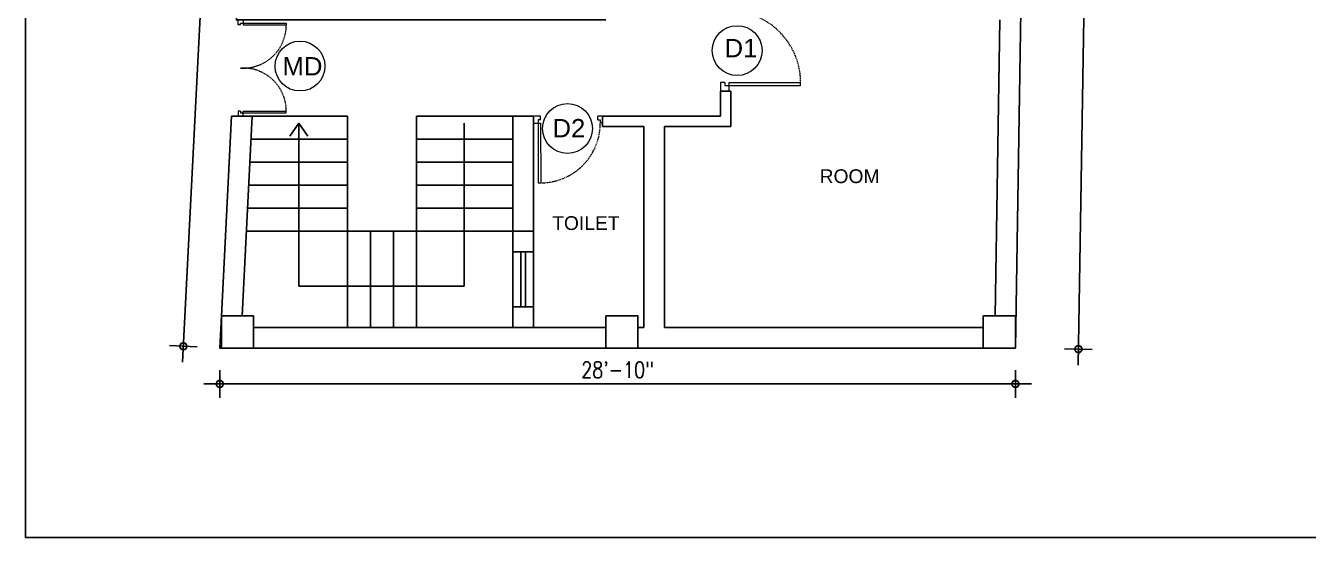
# Model space of a CAD drawing. Header units: inches. Extents: x -9985691 to 3643, y -3270716 to 4788.
# Drawn here: x -4986028 to -4985469, y -3264983 to -3264760 of the extents above; entities that cross this region are included whole.
import ezdxf

# ---------------------------------------------------------------- set-up
doc = ezdxf.new("R2010")
doc.units = ezdxf.units.IN
doc.header["$LTSCALE"] = 2
doc.header["$MEASUREMENT"] = 0
doc.header["$PDMODE"] = 34
doc.linetypes.add('HIDDEN', pattern=[0.375, 0.25, -0.125])
doc.layers.get('0').update_dxf_attribs({"linetype": 'CONTINUOUS'})
doc.layers.get('DEFPOINTS').update_dxf_attribs({"color": 141, "linetype": 'CONTINUOUS'})
for name, color, linetype, lineweight in [('Annotate-Lite.w', 177, 'CONTINUOUS', 9), ('Door-Window.w', 4, 'CONTINUOUS', 15), ('TEXT', 181, 'CONTINUOUS', 25)]:
    doc.layers.add(name, color=color, linetype=linetype, lineweight=lineweight)
doc.styles.add('arial.', font='arial.ttf')
doc.styles.add('gaurav', font='arial.ttf')
doc.styles.add('ROMANS', font='Romans.shx', dxfattribs={"width": 0.8})
doc.dimstyles.new('8 SCALE', dxfattribs={"dimscale": 0, "dimtxt": 7, "dimasz": 6, "dimexe": 6, "dimexo": 2, "dimgap": 2, "dimtad": 1, "dimdec": 0, "dimzin": 0, "dimdsep": 46, "dimlunit": 4, "dimtxsty": 'ROMANS', "dimblk": 'DOTSMALL', "dimcen": 0, "dimdle": 7, "dimclrd": 8, "dimclre": 8, "dimclrt": 3, "dimadec": 0, "dimazin": 0, "dimtfac": 1, "dimtdec": 0, "dimtofl": 0, "dimtmove": 2, "dimatfit": 3, "dimfxl": 6, "dimfxlon": 1, "dimtolj": 1, "dimtzin": 0, "dimarcsym": 0})

# ---------------------------------------------------------------- blocks, each defined once
blk = doc.blocks.new('3-0')
at = {"ltscale": 3}
for p, q in [((11063.05, 10097.68), (11065.97, 10099.9)), ((11063.05, 10097.68), (11064.53, 10095.73)), ((11065.99, 10096.84), (11064.53, 10095.73)), ((11065.25, 10097.81), (11066.71, 10098.92)), ((11065.99, 10096.84), (11065.25, 10097.81)), ((11065.97, 10099.9), (11066.71, 10098.92)), ((11085.5, 10074.13), (11110.32, 10092.96)), ((11086.24, 10073.15), (11111.05, 10091.97)), ((11111.05, 10091.97), (11110.32, 10092.96)), ((11086.24, 10073.15), (11085.5, 10074.13)), ((11084.04, 10073.02), (11082.57, 10071.91)), ((11082.57, 10071.91), (11084.79, 10068.98)), ((11084.04, 10073.02), (11084.78, 10072.04)), ((11084.78, 10072.04), (11086.24, 10073.15)), ((11084.79, 10068.98), (11087.72, 10071.2)), ((11087.72, 10071.2), (11086.24, 10073.15))]:
    blk.add_line(p, q, dxfattribs=at)
at = {"layer": 'Door-Window.w', "color": 9, "linetype": 'HIDDEN', "lineweight": 18}
blk.add_arc((11085.5, 10074.13), 31.16, 37.1906, 127.1465, dxfattribs=at)
blk = doc.blocks.new('FDFDRE')
at = {"ltscale": 3}
for p, q in [((165701.11, -58637.82), (165701.1, -58641.5)), ((165704.78, -58637.83), (165701.11, -58637.82)), ((165704.78, -58639.66), (165704.78, -58637.83)), ((165766.98, -58637.83), (165770.65, -58637.82)), ((165766.98, -58639.66), (165766.98, -58637.83)), ((165770.65, -58637.82), (165770.65, -58641.5)), ((165701.1, -58641.5), (165703.55, -58641.5)), ((165703.55, -58641.5), (165703.53, -58672.63)), ((165704.78, -58639.66), (165703.55, -58639.66)), ((165703.55, -58639.66), (165703.55, -58641.5)), ((165703.55, -58641.5), (165704.78, -58641.5)), ((165704.78, -58641.5), (165704.76, -58672.65)), ((165766.98, -58639.66), (165768.2, -58639.66)), ((165766.98, -58641.5), (165767, -58672.65)), ((165768.2, -58641.5), (165766.98, -58641.5)), ((165768.2, -58639.66), (165768.2, -58641.5)), ((165770.65, -58641.5), (165768.2, -58641.5)), ((165768.2, -58641.5), (165768.22, -58672.63)), ((165703.53, -58672.63), (165704.76, -58672.65)), ((165768.22, -58672.63), (165767, -58672.65))]:
    blk.add_line(p, q, dxfattribs=at)
at = {"layer": 'Door-Window.w', "color": 9, "linetype": 'HIDDEN', "lineweight": 18}
for centre, start, end in [((165704.78, -58641.5), 269.96183, 3.38353), ((165766.98, -58641.5), 176.61647, 270.03817)]:
    blk.add_arc(centre, 31.16, start, end, dxfattribs=at)
blk = doc.blocks.new('_DOTSMALL')
at = {"color": 0, "linetype": 'ByBlock', "const_width": 0.5}
blk.add_lwpolyline([(-0.0625, 0, 1), (0.0625, 0, 1)], format="xyb", close=True, dxfattribs=at)
blk = doc.blocks.new('*D620')
at = {"color": 8, "lineweight": -2, "ltscale": 0.5, "transparency": 16777216}
for p, q in [((-4985943.14, -3264910.11), (-4985943.14, -3264922.11)), ((-4985596.67, -3264910.11), (-4985596.67, -3264922.11)), ((-4985950.14, -3264916.11), (-4985589.67, -3264916.11))]:
    blk.add_line(p, q, dxfattribs=at)
at = {"layer": 'DEFPOINTS', "color": 0, "ltscale": 0.5, "transparency": 16777216}
for p in [(-4985943.14, -3264900.51), (-4985596.67, -3264900.51), (-4985596.67, -3264916.11)]:
    blk.add_point(p, dxfattribs=at)
at = {"color": 8, "lineweight": -2, "ltscale": 0.5, "transparency": 16777216, "xscale": 6, "yscale": 6, "zscale": 6, "rotation": 180}
blk.add_blockref('_DOTSMALL', (-4985943.14, -3264916.11), dxfattribs=at)
at = {"color": 8, "lineweight": -2, "ltscale": 0.5, "transparency": 16777216, "xscale": 6, "yscale": 6, "zscale": 6}
blk.add_blockref('_DOTSMALL', (-4985596.67, -3264916.11), dxfattribs=at)
at = {"color": 3, "ltscale": 0.5, "transparency": 16777216, "insert": (-4985769.91, -3264909.94), "char_height": 7, "attachment_point": 5, "style": 'ROMANS'}
blk.add_mtext('\\A1;28\'-10"', dxfattribs=at)
blk = doc.blocks.new('*D626')
at = {"color": 8, "lineweight": -2, "ltscale": 0.5, "transparency": 16777216}
for p, q in [((-4985569.34, -3264907.95), (-4985563.83, -3264563.08)), ((-4985569.94, -3264569.99), (-4985557.94, -3264570.18)), ((-4985575.22, -3264900.86), (-4985563.22, -3264901.05))]:
    blk.add_line(p, q, dxfattribs=at)
at = {"layer": 'DEFPOINTS', "color": 0, "ltscale": 0.5, "transparency": 16777216}
for p in [(-4985591.39, -3264569.64), (-4985563.94, -3264570.08), (-4985596.67, -3264900.51)]:
    blk.add_point(p, dxfattribs=at)
at = {"color": 8, "lineweight": -2, "ltscale": 0.5, "transparency": 16777216, "xscale": 6, "yscale": 6, "zscale": 6}
for p, rotation in [((-4985563.94, -3264570.08), 89.08579315625582), ((-4985569.22, -3264900.95), 269.0857931562559)]:
    blk.add_blockref('_DOTSMALL', p, dxfattribs=dict(at, rotation=rotation))
at = {"color": 3, "ltscale": 0.5, "transparency": 16777216, "insert": (-4985572.75, -3264735.42), "char_height": 7, "attachment_point": 5, "rotation": 89.0858, "style": 'ROMANS'}
blk.add_mtext('\\A1;27\'-7"', dxfattribs=at)
blk = doc.blocks.new('*D627')
at = {"color": 8, "lineweight": -2, "ltscale": 0.5, "transparency": 16777216}
for p, q in [((-4985943.49, -3264593.01), (-4985959.37, -3264906.7)), ((-4985937.85, -3264600.3), (-4985949.84, -3264599.7)), ((-4985953.02, -3264900.01), (-4985965, -3264899.41))]:
    blk.add_line(p, q, dxfattribs=at)
at = {"layer": 'DEFPOINTS', "color": 0, "ltscale": 0.5, "transparency": 16777216}
for p in [(-4985927.98, -3264600.8), (-4985959.01, -3264899.71), (-4985943.14, -3264900.51)]:
    blk.add_point(p, dxfattribs=at)
at = {"color": 8, "lineweight": -2, "ltscale": 0.5, "transparency": 16777216, "xscale": 6, "yscale": 6, "zscale": 6}
for p, rotation in [((-4985943.85, -3264600), 87.10311226930526), ((-4985959.01, -3264899.71), 267.1031122693053)]:
    blk.add_blockref('_DOTSMALL', p, dxfattribs=dict(at, rotation=rotation))
at = {"color": 3, "ltscale": 0.5, "transparency": 16777216, "insert": (-4985957.59, -3264749.54), "char_height": 7, "attachment_point": 5, "rotation": 87.1031, "style": 'ROMANS'}
blk.add_mtext("\\A1;25'", dxfattribs=at)

msp = doc.modelspace()

# ---------------------------------------------------------------- linework, layer by layer
at = {"ltscale": 0.5}
for p, q in [((-4985605.45, -3264886.51), (-4985603.39, -3264757.55)), ((-4985725.03, -3264799.51), (-4985725.03, -3264788.55)), ((-4985720.53, -3264788.55), (-4985725.03, -3264788.55)), ((-4985720.53, -3264804.01), (-4985720.53, -3264788.55)), ((-4985938.03, -3264799.51), (-4985887.47, -3264799.51)), ((-4985929.02, -3264799.51), (-4985933.42, -3264886.51)), ((-4985908.72, -3264802.5), (-4985912.68, -3264808.18)), ((-4985908.72, -3264873.5), (-4985908.72, -3264802.5)), ((-4985908.72, -3264802.5), (-4985904.76, -3264808.18)), ((-4985887.47, -3264799.51), (-4985887.47, -3264849.51)), ((-4985857.47, -3264849.51), (-4985857.47, -3264799.51)), ((-4985857.47, -3264799.51), (-4985815.47, -3264799.51)), ((-4985836.72, -3264802.5), (-4985836.72, -3264873.5)), ((-4985815.47, -3264849.51), (-4985815.47, -3264799.51)), ((-4985815.47, -3264799.51), (-4985806.47, -3264799.51)), ((-4985806.47, -3264799.51), (-4985806.47, -3264891.51)), ((-4985776.47, -3264799.51), (-4985725.03, -3264799.51)), ((-4985776.47, -3264799.51), (-4985776.47, -3264804.01)), ((-4985776.47, -3264804.01), (-4985758.47, -3264804.01)), ((-4985758.47, -3264804.01), (-4985758.47, -3264891.51)), ((-4985749.47, -3264804.01), (-4985749.47, -3264891.51)), ((-4985749.47, -3264804.01), (-4985720.53, -3264804.01)), ((-4985929.53, -3264809.51), (-4985887.47, -3264809.51)), ((-4985857.47, -3264809.51), (-4985815.47, -3264809.51)), ((-4985930.03, -3264819.51), (-4985887.47, -3264819.51)), ((-4985857.47, -3264819.51), (-4985815.47, -3264819.51)), ((-4985930.54, -3264829.51), (-4985887.47, -3264829.51)), ((-4985857.47, -3264829.51), (-4985815.47, -3264829.51)), ((-4985931.04, -3264839.51), (-4985887.47, -3264839.51)), ((-4985857.47, -3264839.51), (-4985815.47, -3264839.51)), ((-4985931.55, -3264849.51), (-4985887.47, -3264849.51)), ((-4985887.47, -3264849.51), (-4985887.47, -3264891.51)), ((-4985887.47, -3264849.51), (-4985837.47, -3264849.51)), ((-4985877.47, -3264849.51), (-4985877.47, -3264891.51)), ((-4985867.47, -3264849.51), (-4985867.47, -3264891.51)), ((-4985857.47, -3264849.51), (-4985857.47, -3264891.51)), ((-4985857.47, -3264849.51), (-4985815.47, -3264849.51)), ((-4985815.47, -3264849.51), (-4985815.47, -3264891.51)), ((-4985815.47, -3264849.51), (-4985806.47, -3264849.51)), ((-4985815.47, -3264858.51), (-4985806.47, -3264858.51)), ((-4985811.97, -3264858.51), (-4985811.97, -3264882.51)), ((-4985809.97, -3264858.51), (-4985809.97, -3264882.51)), ((-4985836.72, -3264873.5), (-4985908.72, -3264873.5)), ((-4985815.47, -3264882.51), (-4985806.47, -3264882.51)), ((-4985928.43, -3264891.51), (-4985775.03, -3264891.51)), ((-4985761.03, -3264891.51), (-4985758.47, -3264891.51)), ((-4985749.47, -3264891.51), (-4985610.67, -3264891.51))]:
    msp.add_line(p, q, dxfattribs=at)
for points in [[(-4986027.68, -3264382.67), (-4984936.85, -3264382.67), (-4984936.85, -3264982.93), (-4986027.68, -3264982.93)], [(-4985942.43, -3264886.51), (-4985928.43, -3264886.51), (-4985928.43, -3264900.51), (-4985942.43, -3264900.51)], [(-4985775.03, -3264886.51), (-4985761.03, -3264886.51), (-4985761.03, -3264900.51), (-4985775.03, -3264900.51)], [(-4985610.67, -3264886.51), (-4985596.67, -3264886.51), (-4985596.67, -3264900.51), (-4985610.67, -3264900.51)]]:
    msp.add_lwpolyline(points, close=True, dxfattribs=at)
for points in [[(-4985942.43, -3264886.51), (-4985943.14, -3264900.51), (-4985596.67, -3264900.51), (-4985591.39, -3264569.64), (-4985927.98, -3264600.8), (-4985935.91, -3264757.55), (-4985775.03, -3264757.55)], [(-4985938.03, -3264799.51), (-4985942.43, -3264886.51)]]:
    msp.add_lwpolyline(points, dxfattribs=at)
at = {"layer": 'Annotate-Lite.w', "ltscale": 0.005}
for centre in [(-4985717.84, -3264770.93), (-4985908.2, -3264777.66), (-4985791.72, -3264804.84)]:
    msp.add_circle(centre, 10.86, dxfattribs=at)

# ---------------------------------------------------------------- block references
at = {"layer": 'Door-Window.w', "linetype": 'ByBlock'}
for p, xscale, yscale, zscale, rotation in [((-5000638.76, -3266109.11), 0.9997910039992908, 0.9997910037636757, 0.9997910039624013, 322.8094047736232), ((-4986915.22, -3252372.14), 0.833158985154831, 0.8331589852459728, 0.8331589850765497, 232.847577047965)]:
    msp.add_blockref('3-0', p, dxfattribs=dict(at, xscale=xscale, yscale=yscale, zscale=zscale, rotation=rotation))
at = {"layer": 'Door-Window.w', "ltscale": 0.005, "xscale": 0.6039327639279543, "yscale": 0.6039327639279543, "zscale": 0.6039327639834399, "rotation": 89.99999999999999}
msp.add_blockref('FDFDRE', (-5021348.5, -3364871.87), dxfattribs=at)

# ---------------------------------------------------------------- texts
at = {"layer": 'Annotate-Lite.w', "ltscale": 0.005, "char_height": 8, "style": 'gaurav'}
for s, insert, attachment_point in [('D1', (-4985723.3, -3264765.84), 1), ('MD', (-4985915.81, -3264773.76), 1), ('D2', (-4985798.25, -3264808.73), 7)]:
    msp.add_mtext_dynamic_manual_height_columns(s, width=8, gutter_width=100, heights=[0], dxfattribs=dict(at, insert=insert, attachment_point=attachment_point))
at = {"layer": 'TEXT', "lineweight": -2, "char_height": 6, "attachment_point": 5, "style": 'arial.'}
for s, insert in [('ROOM', (-4985668.89, -3264825.68)), ('TOILET', (-4985783.71, -3264846.1))]:
    msp.add_mtext_dynamic_manual_height_columns(s, width=45.7314, gutter_width=30, heights=[0], dxfattribs=dict(at, insert=insert))

# ---------------------------------------------------------------- dimensions: what is measured, and where the dimension line sits
at = {"ltscale": 0.5}
for p1, p2, distance, picture, middle in [((-4985596.67, -3264900.51), (-4985591.39, -3264569.64), -27.45, '*D626', (-4985572.75, -3264735.42)), ((-4985927.98, -3264600.8), (-4985943.14, -3264900.51), -15.89, '*D627', (-4985957.59, -3264749.54))]:
    dim = msp.add_aligned_dim(p1=p1, p2=p2, distance=distance, dimstyle='8 SCALE', override={"dimscale": 1}, dxfattribs=at)
    dim.commit()
    dim.dimension.update_dxf_attribs({"geometry": picture, "text_midpoint": middle})
dim = msp.add_linear_dim(base=(-4985596.67, -3264916.11), p1=(-4985943.14, -3264900.51), p2=(-4985596.67, -3264900.51), dimstyle='8 SCALE', override={"dimscale": 1}, dxfattribs=at)
dim.commit()
dim.dimension.update_dxf_attribs({"geometry": '*D620', "text_midpoint": (-4985769.91, -3264909.94)})

doc.saveas('drawing.dxf')
